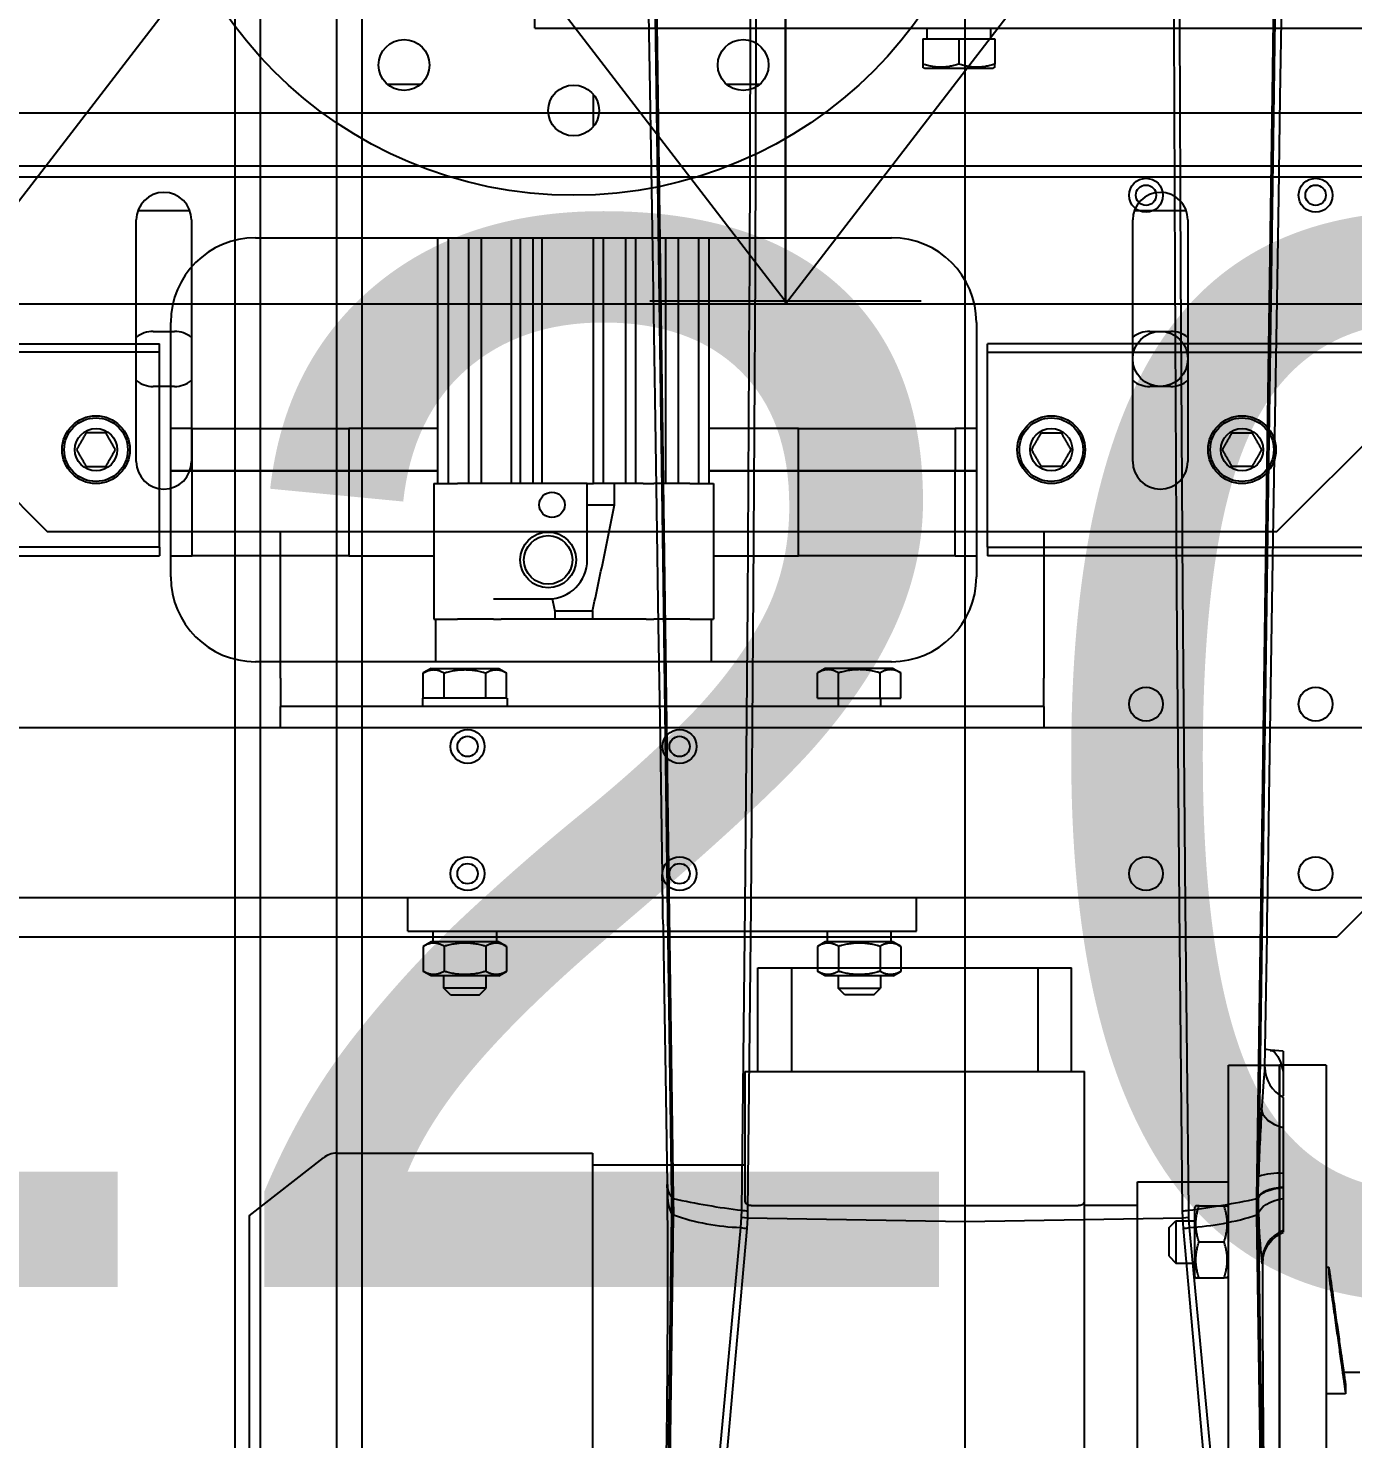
# Model space of a CAD drawing. Header units: millimetres. Extents: x -383313 to -161684, y -117025 to 99224.
# Drawn here: x -328975 to -328662.6, y 32398 to 32730.6 of the extents above; entities that cross this region are included whole.
import ezdxf

# ---------------------------------------------------------------- set-up
doc = ezdxf.new("R2010")
doc.units = ezdxf.units.MM
doc.header["$MEASUREMENT"] = 0
doc.linetypes.add('DASHED', pattern=[0.75, 0.5, -0.25])
doc.layers.get('Defpoints').update_dxf_attribs({"color": 31})
for name, color, linetype in [('001__КОНСТРУКТИВ__размеры внутр.', 7, 'Continuous'), ('PV-5D2C5', 7, 'Continuous'), ('PV-CB35', 7, 'Continuous'), ('Робот', 30, 'Continuous')]:
    doc.layers.add(name, color=color, linetype=linetype)
doc.styles.add('PSTUDIO', font='arial.ttf')
doc.dimstyles.new('PS_TICK', dxfattribs={"dimscale": 100, "dimtxt": 2.5, "dimasz": 1, "dimexe": 2, "dimexo": 2, "dimgap": 1, "dimtad": 1, "dimdec": 0, "dimzin": 0, "dimdsep": 46, "dimtxsty": 'PSTUDIO', "dimblk": 'ARCHTICK', "dimcen": 2, "dimdle": 1.5, "dimse1": 1, "dimse2": 1, "dimadec": 0, "dimazin": 0, "dimtfac": 1, "dimtdec": 0, "dimtix": 1, "dimtmove": 1, "dimatfit": 3, "dimldrblk": 'ARCHTICK', "dimfxl": 1, "dimtolj": 1, "dimtzin": 0, "dimarcsym": 0})

# ---------------------------------------------------------------- blocks, each defined once
blk = doc.blocks.new('_ArchTick')
at = {"color": 0, "linetype": 'ByBlock', "const_width": 0.15}
blk.add_lwpolyline([(-0.5, -0.5), (0.5, 0.5)], dxfattribs=at)
blk = doc.blocks.new('*D251')
at = {"layer": '001__КОНСТРУКТИВ__размеры внутр.', "color": 0, "linetype": 'ByBlock', "lineweight": -2, "ltscale": 100, "transparency": 16777216}
for p, q in [((-329342.69, 32909.38), (-329342.69, 32129.36)), ((-328142.69, 32909.38), (-328142.69, 32129.36)), ((-327992.69, 32329.36), (-329492.69, 32329.36))]:
    blk.add_line(p, q, dxfattribs=at)
at = {"layer": 'Defpoints', "color": 0, "ltscale": 100, "transparency": 16777216}
for p in [(-329342.69, 33109.38), (-328142.69, 33109.38), (-329342.69, 32329.36)]:
    blk.add_point(p, dxfattribs=at)
at = {"layer": '001__КОНСТРУКТИВ__размеры внутр.', "color": 0, "lineweight": -2, "ltscale": 100, "transparency": 16777216, "xscale": 100, "yscale": 100, "zscale": 100, "rotation": 180}
blk.add_blockref('_ArchTick', (-329342.69, 32329.36), dxfattribs=at)
at = {"layer": '001__КОНСТРУКТИВ__размеры внутр.', "color": 0, "lineweight": -2, "ltscale": 100, "transparency": 16777216, "xscale": 100, "yscale": 100, "zscale": 100}
blk.add_blockref('_ArchTick', (-328142.69, 32329.36), dxfattribs=at)
at = {"layer": '001__КОНСТРУКТИВ__размеры внутр.', "color": 0, "ltscale": 100, "transparency": 16777216, "insert": (-328742.69, 32557), "char_height": 250, "attachment_point": 5, "style": 'PSTUDIO'}
blk.add_mtext('\\A1;1200', dxfattribs=at)
blk = doc.blocks.new('A$Cdbab0bab')
at = {"color": 3}
for p, q in [((1080, -762), (1080, -580)), ((1091, -762), (1091, -580)), ((1091, -580), (1091, -762)), ((1103, -580), (1103, -762)), ((1137, -585.5), (1137, -729.76)), ((1253, -741.25), (1253, -582.75)), ((1124.5, -589.5), (1124.5, -734.5)), ((1334, -726.49), (1334, -597.51)), ((1075.38, -684.47), (1080, -684.47)), ((1075.38, -686.97), (1075.38, -684.47)), ((1072, -689.5), (1075.74, -689.5)), ((1103, -712.34), (1103.29, -711.84)), ((1109.95, -711.84), (1104.05, -711.84)), ((1111, -712.34), (1110.71, -711.84)), ((1079.34, -714.3), (1080, -714.3)), ((1111, -728.34), (1111, -712.34)), ((1115.4, -715.34), (1111, -715.34)), ((1115.4, -719.04), (1115.4, -715.34)), ((1117, -716.94), (1115.4, -715.34)), ((1117, -716.94), (1117, -719.46)), ((1109.95, -720.34), (1104.05, -720.34)), ((1115.4, -725.34), (1115.4, -719.04)), ((1117, -719.46), (1117, -723.74)), ((1117, -723.74), (1115.4, -725.34)), ((1103, -728.34), (1103.29, -728.84)), ((1111, -728.34), (1110.71, -728.84)), ((1115.4, -725.34), (1111, -725.34)), ((1334, -726.49), (1316.46, -740.19)), ((1109.95, -728.84), (1104.05, -728.84)), ((1137, -729), (1124.5, -729)), ((1137, -729.76), (1137, -760.5)), ((1215.5, -728.96), (1138.5, -728.96)), ((1217, -729.76), (1217, -760.5)), ((1124.5, -734.5), (1103, -734.5)), ((1253, -738.5), (1217, -738.5)), ((1313.38, -741.25), (1253, -741.25)), ((1138.5, -760.5), (1137, -760.5)), ((1215.5, -760.5), (1138.5, -760.5)), ((1140, -760.5), (1140, -785)), ((1147.96, -785), (1147.96, -760.5)), ((1206.04, -785), (1206.04, -760.5)), ((1214, -760.5), (1214, -785)), ((1217, -760.5), (1215.5, -760.5)), ((1080, -762), (1091, -762)), ((1103, -762), (1091, -762)), ((1141.6, -785), (1140, -785)), ((1147.96, -785), (1141.6, -785)), ((1149.46, -785), (1147.96, -785)), ((1204.54, -785), (1149.46, -785)), ((1206.04, -785), (1204.54, -785)), ((1212.4, -785), (1206.04, -785)), ((1214, -785), (1212.4, -785))]:
    blk.add_line(p, q, dxfattribs=at)
blk.add_arc((1313.38, -736.25), 5, 270, 308, dxfattribs=at)
for points, weights in [([(1079.08, -710.55), (1076.58, -692.9), (1075.38, -684.47)], [1.02854289235, 1.10785210808, 1.04369394574]), ([(1075.38, -686.97), (1076.58, -695.4), (1079.08, -713.05)], [1.04369394591, 1.10785210848, 1.02854289244]), ([(1103.29, -711.84), (1103.29, -711.84), (1104.05, -711.84)], [1.31829508532, 1.31829508532, 1.22364575665]), ([(1104.05, -711.84), (1102.63, -716.09), (1104.05, -720.34)], [1.22364575665, 1.41294441399, 1.22364575665]), ([(1109.95, -711.84), (1111.37, -716.09), (1109.95, -720.34)], [1.22364575665, 1.41294441399, 1.22364575665]), ([(1110.71, -711.84), (1110.71, -711.84), (1109.95, -711.84)], [1.31829508532, 1.31829508532, 1.22364575665]), ([(1104.05, -720.34), (1102.63, -724.59), (1104.05, -728.84)], [1.22364575665, 1.41294441399, 1.22364575665]), ([(1109.95, -720.34), (1111.37, -724.59), (1109.95, -728.84)], [1.22364575665, 1.41294441399, 1.22364575665]), ([(1104.05, -728.84), (1103.29, -728.84), (1103.29, -728.84)], [1.22364575665, 1.31829508532, 1.31829508532]), ([(1109.95, -728.84), (1110.71, -728.84), (1110.71, -728.84)], [1.22364575665, 1.31829508532, 1.31829508532])]:
    blk.add_rational_spline(points, weights, degree=2, dxfattribs=at)
for points, knots in [([(1079.08, -713.05), (1079.1, -713.16), (1079.12, -713.26), (1079.15, -713.5), (1079.17, -713.62), (1079.21, -713.84), (1079.23, -713.93), (1079.26, -714.09), (1079.28, -714.15), (1079.31, -714.24), (1079.32, -714.27), (1079.34, -714.3), (1079.35, -714.3), (1079.37, -714.26), (1079.37, -714.22), (1079.38, -714.11), (1079.38, -714.04), (1079.38, -713.88), (1079.38, -713.78), (1079.37, -713.56), (1079.37, -713.43), (1079.35, -713.16), (1079.34, -713.01), (1079.32, -712.71), (1079.31, -712.55), (1079.28, -712.23), (1079.26, -712.07), (1079.23, -711.73), (1079.21, -711.56), (1079.17, -711.22), (1079.15, -711.05), (1079.12, -710.77), (1079.1, -710.66), (1079.08, -710.55)], [7.452556, 7.452556, 7.452556, 7.452556, 7.831182, 7.831182, 8.318582, 8.318582, 8.805981, 8.805981, 9.293381, 9.293381, 9.77866, 9.77866, 10.263939, 10.263939, 10.749218, 10.749218, 11.234497, 11.234497, 11.719776, 11.719776, 12.205055, 12.205055, 12.690334, 12.690334, 13.175613, 13.175613, 13.663013, 13.663013, 14.150412, 14.150412, 14.637812, 14.637812, 15.016438, 15.016438, 15.016438, 15.016438]), ([(1138.5, -728.96), (1138.41, -728.96), (1138.31, -728.96), (1138.12, -728.98), (1138.02, -729), (1137.85, -729.04), (1137.76, -729.06), (1137.6, -729.12), (1137.53, -729.15), (1137.32, -729.26), (1137.2, -729.35), (1137.04, -729.56), (1137, -729.66), (1137, -729.76)], [0, 0, 0, 0, 0.281108, 0.281108, 0.562216, 0.562216, 0.843325, 0.843325, 1.124433, 1.124433, 1.769683, 1.769683, 2.414933, 2.414933, 2.414933, 2.414933]), ([(1217, -729.76), (1217, -729.66), (1216.96, -729.56), (1216.8, -729.35), (1216.68, -729.26), (1216.47, -729.15), (1216.4, -729.12), (1216.24, -729.06), (1216.15, -729.04), (1215.98, -729), (1215.88, -728.98), (1215.69, -728.96), (1215.59, -728.96), (1215.5, -728.96)], [-2.414933, -2.414933, -2.414933, -2.414933, -1.769683, -1.769683, -1.124433, -1.124433, -0.843325, -0.843325, -0.562216, -0.562216, -0.281108, -0.281108, 0, 0, 0, 0])]:
    blk.add_open_spline(points, degree=3, knots=knots, dxfattribs=at)
blk = doc.blocks.new('A$C26c17928')
at = {"layer": 'PV-5D2C5'}
for p, q in [((-43.96, -83.79), (-36.04, -83.79)), ((4.7, -93.73), (4.7, -86.27)), ((36.04, -83.79), (43.96, -83.79)), ((-75, -120), (75, -120)), ((-32, -178), (-32, -120)), ((-29.5, -178), (-29.5, -120)), ((-24.75, -178), (-24.75, -120)), ((-21.75, -178), (-21.75, -120)), ((-14.62, -178), (-14.62, -120)), ((-12.5, -178), (-12.5, -120)), ((-9.5, -178), (-9.5, -120)), ((-7.38, -178), (-7.38, -120)), ((4.7, -178), (4.7, -120)), ((7.05, -178), (7.05, -120)), ((12.35, -178), (12.35, -120)), ((14.7, -178), (14.7, -120)), ((21.75, -178), (21.75, -120)), ((24.75, -178), (24.75, -120)), ((29.5, -178), (29.5, -120)), ((32, -178), (32, -120)), ((-95, -200), (-95, -140)), ((95, -140), (95, -200)), ((-346.11, -145), (-105.8, -145)), ((-105.8, -145), (-97.64, -145)), ((-97.64, -147), (-97.64, -145)), ((105.8, -145), (97.64, -145)), ((97.64, -147), (97.64, -145)), ((346.11, -145), (105.8, -145)), ((-105.8, -147), (-346.11, -147)), ((-97.64, -147), (-105.8, -147)), ((-97.64, -193), (-97.64, -147)), ((97.64, -147), (105.8, -147)), ((97.64, -193), (97.64, -147)), ((105.8, -147), (346.11, -147)), ((-90, -165), (-95, -165)), ((-90, -165), (-53, -165)), ((-90, -175), (-90, -165)), ((-32, -165), (-53, -165)), ((-53, -165), (-53, -175)), ((53, -165), (32, -165)), ((53, -165), (90, -165)), ((53, -175), (53, -165)), ((95, -165), (90, -165)), ((90, -165), (90, -175)), ((-90, -175), (-95, -175)), ((-95, -175), (-90, -175)), ((-90, -175), (-53, -175)), ((-90, -195), (-90, -175)), ((-53, -175), (-90, -175)), ((-32, -175), (-53, -175)), ((-53, -175), (-53, -195)), ((-53, -175), (-32, -175)), ((53, -175), (32, -175)), ((32, -175), (53, -175)), ((53, -175), (90, -175)), ((53, -195), (53, -175)), ((90, -175), (53, -175)), ((95, -175), (90, -175)), ((90, -195), (90, -175)), ((90, -175), (95, -175)), ((-33, -178), (-33, -210)), ((-33, -178), (-32.42, -178)), ((-32.42, -178), (-29.33, -178)), ((-29.33, -178), (-27.4, -178)), ((3.21, -178), (-27.4, -178)), ((3.21, -196), (3.21, -178)), ((3.21, -178), (4.7, -178)), ((7.05, -178), (4.7, -178)), ((10.94, -178), (7.05, -178)), ((9.66, -183), (9.66, -178)), ((12.35, -178), (10.94, -178)), ((14.7, -178), (12.35, -178)), ((16.42, -178), (14.7, -178)), ((16.42, -178), (18.89, -178)), ((27.4, -178), (18.89, -178)), ((27.4, -178), (29.33, -178)), ((29.33, -178), (32.42, -178)), ((32.42, -178), (33, -178)), ((33, -178), (33, -210)), ((3.21, -183), (9.66, -183)), ((-105.8, -193), (-346.11, -193)), ((-346.11, -195), (-105.8, -195)), ((-97.64, -193), (-105.8, -193)), ((-105.8, -195), (-97.64, -195)), ((-97.64, -193), (-97.64, -195)), ((-95, -195), (-90, -195)), ((-53, -195), (-90, -195)), ((-53, -195), (-33, -195)), ((33, -195), (53, -195)), ((90, -195), (53, -195)), ((90, -195), (95, -195)), ((97.64, -193), (105.8, -193)), ((97.64, -193), (97.64, -195)), ((105.8, -195), (97.64, -195)), ((105.8, -193), (346.11, -193)), ((346.11, -195), (105.8, -195)), ((-18.89, -205.21), (-6, -205.21)), ((-4.45, -208.07), (-4.45, -210)), ((4.45, -208.07), (-4.45, -208.07)), ((4.45, -208.07), (4.45, -210)), ((-33, -210), (-32.42, -210)), ((-32.5, -220), (-32.5, -210)), ((-32.42, -210), (-29.33, -210)), ((-29.33, -210), (-27.4, -210)), ((-18.89, -210), (-27.4, -210)), ((-18.89, -210), (-17.09, -210)), ((17.09, -210), (-17.09, -210)), ((17.09, -210), (18.89, -210)), ((27.4, -210), (18.89, -210)), ((27.4, -210), (29.33, -210)), ((29.33, -210), (32.42, -210)), ((32.42, -210), (33, -210)), ((32.5, -220), (32.5, -210)), ((75, -220), (-75, -220)), ((190, -275), (180, -285)), ((180, -285), (-180, -285))]:
    blk.add_line(p, q, dxfattribs=at)
for centre, radius in [((0, -10), 100), ((-40, -79.28), 6), ((40, -79.28), 6), ((0, -90), 6), ((135, -110), 4), ((175, -110), 4), ((135, -110), 2.4), ((175, -110), 2.4), ((-112.64, -170), 8), ((-112.64, -170), 7.5), ((112.64, -170), 8), ((112.64, -170), 7.5), ((157.64, -170), 8), ((157.64, -170), 7.5), ((-112.64, -170), 5), ((112.64, -170), 5), ((157.64, -170), 5), ((-5.1, -183), 3), ((-6, -196), 6.58), ((-6, -196), 5.72), ((135, -230), 4), ((175, -230), 4), ((-25, -240), 4), ((25, -240), 4), ((-25, -240), 2.4), ((25, -240), 2.4), ((-25, -270), 4), ((25, -270), 4), ((135, -270), 4), ((175, -270), 4), ((-25, -270), 2.4), ((25, -270), 2.4)]:
    blk.add_circle(centre, radius, dxfattribs=at)
for centre, radius, start, end in [((-75, -140), 20, 90, 180), ((75, -140), 20, 0, 90), ((-6, -196), 9.21, 270, 0), ((-75, -200), 20, 180, 270), ((75, -200), 20, 270, 0)]:
    blk.add_arc(centre, radius, start, end, dxfattribs=at)
for points in [[(-114.95, -166), (-116.11, -168), (-117.26, -170)], [(-110.34, -166), (-112.64, -166), (-114.95, -166)], [(-108.03, -170), (-109.18, -168), (-110.34, -166)], [(108.03, -170), (109.18, -168), (110.34, -166)], [(110.34, -166), (112.64, -166), (114.95, -166)], [(114.95, -166), (116.11, -168), (117.26, -170)], [(153.03, -170), (154.18, -168), (155.34, -166)], [(155.34, -166), (157.64, -166), (159.95, -166)], [(159.95, -166), (161.11, -168), (162.26, -170)], [(-117.26, -170), (-116.11, -172), (-114.95, -174)], [(-110.34, -174), (-109.18, -172), (-108.03, -170)], [(110.34, -174), (109.18, -172), (108.03, -170)], [(117.26, -170), (116.11, -172), (114.95, -174)], [(155.34, -174), (154.18, -172), (153.03, -170)], [(162.26, -170), (161.11, -172), (159.95, -174)], [(-114.95, -174), (-112.64, -174), (-110.34, -174)], [(114.95, -174), (112.64, -174), (110.34, -174)], [(159.95, -174), (157.64, -174), (155.34, -174)]]:
    blk.add_rational_spline(points, [1.04422863406, 1.20577136594, 1.04422863406], degree=2, dxfattribs=at)
blk.add_open_spline([(4.45, -208.07), (5.36, -203.91), (6.24, -199.73), (7.97, -191.38), (8.82, -187.19), (9.66, -183)], degree=3, knots=[0.00000096, 0.00000096, 0.00000096, 0.00000096, 0.0130655, 0.0130655, 0.02613004, 0.02613004, 0.02613004, 0.02613004], dxfattribs=at)
blk.add_open_spline([(-5.08, -205.16), (-4.87, -206.13), (-4.66, -207.1), (-4.45, -208.07)], degree=3, dxfattribs=at)
blk = doc.blocks.new('Робот ABB IRB660_3.15 (сверху)')
at = {"layer": 'Робот', "color": 30}
for p, q in [((142.25, 709.72), (142.25, 1929.72)), ((148.25, 709.72), (148.25, 1929.72)), ((166.25, 709.72), (166.25, 1929.72)), ((172.25, 709.72), (172.25, 1929.72)), ((0, 1626.11), (0, 1515.56)), ((-75, 1517.68), (-75, 1518.05)), ((-75, 1510.08), (-75, 1517.68)), ((-51.49, 1517.15), (-51.33, 1514.64)), ((51.33, 1514.64), (51.49, 1517.15)), ((-69.21, 1513.78), (-69.14, 1513.97)), ((-69.21, 1513.78), (-69.15, 1509.99)), ((-69.14, 1513.75), (-69.14, 1513.97)), ((-68.81, 1513.97), (-68.83, 1510.11)), ((-68.82, 1514.2), (-68.81, 1513.97)), ((-52.72, 1514.47), (-52.88, 1516.92)), ((-52.67, 1512.88), (-52.72, 1514.47)), ((0, 1515.56), (-51.33, 1514.64)), ((51.33, 1514.64), (0, 1515.56)), ((51.29, 1513.01), (51.33, 1514.64)), ((52.72, 1514.47), (52.67, 1512.88)), ((52.88, 1516.92), (52.72, 1514.47)), ((68.81, 1513.97), (68.82, 1514.2)), ((68.83, 1510.11), (68.81, 1513.97)), ((69.14, 1513.98), (69.14, 1513.75)), ((-69.15, 1509.99), (-69.14, 1513.75)), ((69.14, 1513.75), (69.15, 1509.86)), ((-75, 1507.6), (-75, 1510.08)), ((-75, 1507.52), (-75, 1507.6)), ((-75, 1507.45), (-75, 1507.52)), ((-75, 1504.19), (-75, 1507.45)), ((-69.15, 1509.75), (-69.22, 1504.93)), ((-69.15, 1509.99), (-69.15, 1509.86)), ((-69.15, 1509.86), (-69.15, 1509.75)), ((-68.83, 1510.11), (-68.83, 1510)), ((68.83, 1510), (68.83, 1510.11)), ((69.15, 1509.86), (69.16, 1509.75)), ((70.2, 1508.52), (70.21, 1508.4)), ((70.32, 1506.82), (70.28, 1508.52)), ((-75, 1493.43), (-75, 1504.19)), ((-75, 1486.26), (-75, 1493.43)), ((-75, 1480.15), (-75, 1485.91)), ((-75, 1475.38), (-75, 1480.15)), ((-75, 1475.38), (-71.99, 1475.11))]:
    blk.add_line(p, q, dxfattribs=at)
at = {"layer": 'Робот', "color": 30, "flags": 128}
for points in [[(51.49, 1517.15), (57.08, 1579.75), (63.33, 1642.12), (65.28, 1660.22)], [(-69.14, 1513.97), (-70.05, 1577.68), (-72.2, 1641.3), (-72.99, 1658.61)], [(-72.56, 1658.84), (-71.8, 1641.63), (-69.72, 1577.95), (-68.82, 1514.2)], [(-52.88, 1516.92), (-58.7, 1579.44), (-65.17, 1641.71), (-66.68, 1655.37), (-67.17, 1659.71)], [(-65.25, 1659.97), (-63.33, 1642.11), (-57.08, 1579.75), (-51.49, 1517.15)], [(67.21, 1660.08), (67.21, 1660.08), (65.17, 1641.72), (58.71, 1579.44), (52.88, 1516.92)], [(68.82, 1514.2), (69.72, 1577.95), (71.8, 1641.64), (72.56, 1658.84)], [(72.99, 1658.61), (72.2, 1641.31), (70.06, 1577.68), (69.14, 1513.98)], [(-71.66, 1620.7), (-71.55, 1617.36), (-71.37, 1611.69), (-71.18, 1604.85), (-70.97, 1596.83), (-70.77, 1587.64), (-70.57, 1577.27), (-70.4, 1565.72), (-70.27, 1552.98), (-70.19, 1539.05), (-70.18, 1524.61)], [(70.27, 1508.4), (70.19, 1522.13), (70.18, 1535.77), (70.23, 1548.46), (70.34, 1560.21), (70.47, 1571.02), (70.64, 1580.91), (70.85, 1591.38), (71.07, 1600.57), (71.08, 1601.18)], [(-70.18, 1524.61), (-70.18, 1524.61), (-70.2, 1524.44), (-70.24, 1524.1), (-70.34, 1523.59), (-70.53, 1522.9), (-70.91, 1521.97), (-71.51, 1520.94), (-72.32, 1519.93), (-73.37, 1519.01), (-74.62, 1518.26), (-75.03, 1518.1)], [(-70.18, 1524.28), (-70.18, 1524.41), (-70.16, 1525.23), (-70.08, 1525.4), (-69.96, 1524.87)], [(-69.21, 1513.78), (-69.39, 1513.17), (-69.76, 1512.58), (-70.3, 1512.02), (-70.99, 1511.5), (-71.83, 1511.04), (-72.79, 1510.64), (-73.86, 1510.32), (-75, 1510.08)], [(-51.33, 1514.64), (-52.05, 1514.58), (-52.72, 1514.47)], [(-51.33, 1514.64), (-51.33, 1514.64), (-51.29, 1513.01)], [(0, 1515.56), (0, 1446.95), (0, 1378.17), (0, 1286.2), (0, 1193.95), (0, 1101.44), (0, 1008.56), (0, 915.44), (0, 822.11), (0, 746.16), (0, 670.08), (0, 593.89), (0.01, 517.59), (0, 441.07), (0, 364.45), (0, 287.75), (0, 210.98)], [(52.72, 1514.47), (52.05, 1514.58), (51.33, 1514.64)], [(-63.38, 210.61), (-63.04, 222.51), (-61.29, 285.85), (-59.68, 349.14), (-58.48, 399.68), (-57.37, 450.19), (-55.95, 523.79), (-54.49, 612.33), (-53.29, 700.73), (-52.25, 795.88), (-51.43, 890.85), (-50.86, 985.61), (-50.53, 1080.14), (-50.47, 1174.39), (-50.58, 1233.13), (-50.8, 1291.76), (-51.25, 1366.53), (-51.89, 1441.11), (-52.67, 1512.88)], [(-51.29, 1513.01), (-50.56, 1441.22), (-49.97, 1366.76), (-49.55, 1292.09), (-49.55, 1291.85), (-49.34, 1233.33), (-49.22, 1174.7), (-49.23, 1115.97), (-49.35, 1057.14), (-49.72, 968.34), (-50.28, 879.33), (-51.06, 790.13), (-52.05, 700.76), (-53.42, 603.06), (-55.11, 505.16), (-57.12, 407.11), (-59.46, 308.93), (-62.11, 210.65)], [(62.11, 210.65), (61.76, 222.8), (59.99, 288.11), (58.36, 353.37), (57.16, 404.85), (56.06, 456.3), (54.63, 530.94), (53.22, 615.99), (52.05, 700.91), (50.99, 796.04), (50.17, 891), (49.59, 985.73), (49.27, 1080.23), (49.22, 1174.47), (49.34, 1233.19), (49.55, 1291.81), (49.96, 1366.59), (50.56, 1441.17), (51.29, 1513.01)], [(52.67, 1512.88), (51.89, 1441.05), (51.27, 1369.69), (50.83, 1298.15), (50.8, 1291.72), (50.58, 1235.66), (50.47, 1179.5), (50.47, 1174.39), (50.53, 1080.16), (50.86, 985.67), (51.43, 890.94), (52.25, 796), (53.29, 700.87), (54.64, 603.13), (56.32, 505.21), (58.34, 407.13), (60.69, 308.92), (63.38, 210.61)], [(-68.83, 1510), (-70.05, 1423.38), (-71.27, 1336.56), (-72.49, 1249.6), (-73.7, 1162.46), (-74.72, 1089.68), (-75.73, 1016.8), (-77.08, 919.43), (-78.42, 821.89), (-79.76, 724.18), (-80.76, 650.8), (-81.77, 577.34), (-83.11, 479.25), (-84.45, 381.04), (-85.78, 282.7), (-86.78, 208.89)], [(-75, 1507.6), (-73.86, 1507.74), (-72.79, 1507.93), (-71.83, 1508.18), (-70.98, 1508.48), (-70.28, 1508.81), (-69.73, 1509.18), (-69.35, 1509.58), (-69.15, 1509.99)], [(-75, 1507.52), (-73.86, 1507.65), (-72.79, 1507.84), (-71.83, 1508.09), (-70.98, 1508.38), (-70.28, 1508.71), (-69.73, 1509.07), (-69.35, 1509.46), (-69.15, 1509.86)], [(-75, 1507.45), (-73.86, 1507.58), (-72.8, 1507.76), (-71.83, 1508), (-70.99, 1508.29), (-70.28, 1508.61), (-69.73, 1508.97), (-69.36, 1509.35), (-69.15, 1509.75)], [(86.78, 208.89), (85.99, 266.87), (84.99, 340.69), (83.99, 414.45), (82.65, 512.69), (81.31, 610.81), (79.97, 708.78), (78.96, 782.14), (77.95, 855.41), (76.61, 952.97), (75.26, 1050.34), (73.91, 1147.52), (72.56, 1244.49), (71.21, 1341.25), (69.85, 1437.77), (68.83, 1510)], [(69.16, 1509.75), (70.16, 1437.53), (71.17, 1365.18), (72.18, 1292.71), (73.19, 1220.08), (74.2, 1147.33), (75.21, 1074.49), (76.22, 1001.53), (77.23, 928.45), (78.24, 855.26), (79.25, 782), (80.26, 708.64), (81.27, 635.2), (82.29, 561.67), (83.3, 488.04), (84.31, 414.34), (85.32, 340.59), (86.33, 266.78), (87.13, 208.84)], [(-87.13, 208.87), (-86.12, 282.61), (-85.1, 356.35), (-84.09, 430.03), (-83.08, 503.66), (-82.07, 577.21), (-81.06, 650.67), (-80.05, 724.04), (-79.04, 797.32), (-78.03, 870.51), (-77.02, 943.62), (-76.01, 1016.63), (-75, 1089.5), (-73.99, 1162.27), (-72.79, 1249.39), (-71.57, 1336.34), (-70.4, 1420.72), (-69.22, 1504.93)], [(71.25, 1445.39), (71.07, 1456.96), (70.62, 1485.96), (70.29, 1506.82)], [(-75, 1493.43), (-73.96, 1493.1), (-73.01, 1492.69), (-72.16, 1492.21), (-71.43, 1491.68), (-70.83, 1491.1), (-70.39, 1490.49), (-70.1, 1489.85), (-69.98, 1489.2)], [(-69.98, 1489.2), (-70.19, 1486.22), (-70.39, 1483.61), (-70.55, 1481.59), (-70.66, 1480.09), (-70.72, 1479.25), (-70.72, 1479.17)], [(-71.98, 1475.17), (-72.3, 1475.18), (-73.07, 1475.66), (-73.77, 1476.58), (-74.38, 1477.94), (-75, 1480.15)], [(-70.72, 1479.17), (-71.21, 1447.95), (-71.26, 1445.26)], [(-71.99, 1475.08), (-71.01, 1474.96), (-70.79, 1474.88)], [(-71.26, 1445.26), (-71.27, 1444.07), (-71.32, 1441.12), (-71.37, 1437.8), (-71.43, 1434.5), (-71.44, 1433.79)], [(71.25, 1445.39), (71.29, 1443.21), (71.33, 1440.1), (71.39, 1436.75), (71.44, 1433.67)], [(-71.44, 1433.79), (-71.72, 1415.65), (-72.21, 1384.48), (-72.69, 1354.48), (-73.14, 1325.69), (-73.58, 1298.11), (-73.96, 1273.83), (-74.33, 1250.44), (-74.69, 1227.75), (-75.05, 1205), (-75.41, 1182.13), (-75.77, 1159.16), (-76.74, 1097.34), (-77.72, 1035.2), (-77.75, 1033.22)], [(78.84, 964.6), (78.7, 973.41), (77.69, 1037.52), (76.69, 1100.76), (75.7, 1163.69), (74.72, 1226.03), (74.36, 1248.71), (73.99, 1272.02), (73.61, 1296.24), (73.21, 1321.4), (72.79, 1347.57), (72.37, 1374.76), (71.95, 1401.32), (71.52, 1428.73), (71.44, 1433.67)]]:
    blk.add_lwpolyline(points, dxfattribs=at)
at = {"layer": 'Робот'}
blk.add_circle((0, 0), 3150, dxfattribs=at)
at = {"layer": 'Робот', "color": 30}
for centre, radius, start, end in [((-77.86, 1525.04), 7.89, 291.2087, 358.7546), ((-199.31, 1510.45), 130.15, 1.4651, 6.3584), ((-50.56, 1507.21), 9.98, 95.3098, 103.446), ((50.56, 1507.21), 9.98, 76.5543, 84.6905), ((-68.67, 1513.66), 0.563, 104.8783, 145.7719), ((-68.67, 1513.43), 0.562, 104.5249, 145.3031), ((-49.5, 1454.2), 62.81, 93.0895, 107.9094), ((51.31, 1463.99), 52.96, 70.7022, 88.3006), ((68.67, 1513.43), 0.562, 34.697, 75.4752), ((68.67, 1513.66), 0.563, 34.2281, 75.1217), ((58.1, 1508.98), 12.12, 357.8257, 24.3349), ((-28.39, 1322.3), 192.12, 97.2615, 102.1515), ((-51.05, 1502.99), 10.02, 91.38, 99.3413), ((51.05, 1502.99), 10.02, 80.6587, 88.62), ((32.47, 1346.18), 167.92, 77.4954, 83.0905), ((-68.66, 1509.57), 0.574, 107.4984, 149.561), ((-68.66, 1509.45), 0.575, 107.3703, 149.2219), ((68.66, 1509.57), 0.572, 30.2583, 72.5557), ((68.66, 1509.46), 0.571, 30.4516, 72.7281), ((66.37, 1507.07), 3.86, 356.1728, 43.8782), ((-73.79, 1517.77), 13.63, 264.9112, 289.581), ((-426.18, 1514.17), 357.08, 355.9905, 358.5169), ((-78.66, 1479.17), 7.94, 359.9274, 62.6868)]:
    blk.add_arc(centre, radius, start, end, dxfattribs=at)
blk = doc.blocks.new('*U206')
at = {"layer": 'PV-CB35'}
for p, q in [((2302.54, 1397.97), (2302.54, 1404.27)), ((2302.54, 1397.97), (2952.54, 1397.97)), ((2395.04, 1395.47), (2395.04, 1397.97)), ((2410.04, 1395.47), (2410.04, 1397.97)), ((2394.04, 1395.47), (2402.54, 1395.47)), ((2394.04, 1395.47), (2394.04, 1389.52)), ((2402.54, 1395.47), (2411.04, 1395.47)), ((2402.54, 1395.47), (2402.54, 1389.52)), ((2411.04, 1395.47), (2411.04, 1389.52)), ((2394.54, 1388.47), (2394.04, 1388.76)), ((2410.54, 1388.47), (2394.54, 1388.47)), ((2410.54, 1388.47), (2411.04, 1388.76)), ((2932.54, 1377.96), (1732.54, 1377.96)), ((2922.54, 1365.46), (1742.54, 1365.46)), ((2922.54, 1362.86), (1742.54, 1362.86)), ((2208.93, 1354.97), (2221.16, 1354.97)), ((2443.93, 1354.97), (2456.16, 1354.97)), ((2208.54, 1295.76), (2208.54, 1352.76)), ((2221.54, 1352.76), (2221.54, 1295.76)), ((2443.54, 1295.76), (2443.54, 1352.76)), ((2456.54, 1352.76), (2456.54, 1295.76)), ((2122.54, 1344.26), (2187.54, 1279.26)), ((2477.54, 1279.26), (2542.54, 1344.26)), ((2212.54, 1326.47), (2217.54, 1326.47)), ((2447.54, 1326.47), (2452.54, 1326.47)), ((2217.54, 1313.47), (2212.54, 1313.47)), ((2452.54, 1313.47), (2447.54, 1313.47)), ((2187.54, 1279.26), (2477.54, 1279.26)), ((2242.54, 1276.37), (2242.54, 1279.26)), ((2422.54, 1279.26), (2422.54, 1276.37)), ((2242.54, 1244.67), (2242.54, 1276.37)), ((2422.54, 1276.37), (2422.54, 1244.67)), ((2242.54, 1244.67), (2242.54, 1237.97)), ((2278.04, 1246.97), (2276.23, 1245.92)), ((2276.23, 1239.97), (2276.23, 1245.92)), ((2278.04, 1246.97), (2294.04, 1246.97)), ((2281.14, 1239.97), (2281.14, 1245.92)), ((2290.95, 1239.97), (2290.95, 1245.92)), ((2294.04, 1246.97), (2295.86, 1245.92)), ((2295.86, 1239.97), (2295.86, 1245.92)), ((2371.04, 1246.97), (2369.23, 1245.92)), ((2369.23, 1239.97), (2369.23, 1245.92)), ((2387.04, 1246.97), (2371.04, 1246.97)), ((2374.14, 1239.97), (2374.14, 1245.92)), ((2383.95, 1239.97), (2383.95, 1245.92)), ((2387.04, 1246.97), (2388.86, 1245.92)), ((2388.86, 1239.97), (2388.86, 1245.92)), ((2422.54, 1237.97), (2422.54, 1244.67)), ((2422.54, 1237.97), (2242.54, 1237.97)), ((2242.54, 1232.97), (2242.54, 1237.97)), ((2280.43, 1239.97), (2276.04, 1239.97)), ((2276.04, 1239.97), (2276.04, 1237.97)), ((2281.14, 1239.97), (2280.43, 1239.97)), ((2282.92, 1239.97), (2281.14, 1239.97)), ((2289.17, 1239.97), (2282.92, 1239.97)), ((2290.95, 1239.97), (2289.17, 1239.97)), ((2291.66, 1239.97), (2290.95, 1239.97)), ((2296.04, 1239.97), (2291.66, 1239.97)), ((2296.04, 1239.97), (2296.04, 1237.97)), ((2369.23, 1239.97), (2374.14, 1239.97)), ((2374.04, 1239.97), (2374.04, 1237.97)), ((2374.14, 1239.97), (2383.95, 1239.97)), ((2383.95, 1239.97), (2388.86, 1239.97)), ((2384.04, 1239.97), (2384.04, 1237.97)), ((2422.54, 1237.97), (2422.54, 1232.97)), ((2952.54, 1232.97), (1493.59, 1232.97)), ((1493.59, 1192.97), (2952.54, 1192.97)), ((2272.54, 1184.97), (2272.54, 1192.97)), ((2392.54, 1184.97), (2392.54, 1192.97)), ((2272.54, 1184.97), (2392.54, 1184.97)), ((2278.54, 1182.47), (2278.54, 1184.97)), ((2293.54, 1182.47), (2293.54, 1184.97)), ((2371.54, 1182.47), (2371.54, 1184.97)), ((2386.54, 1182.47), (2386.54, 1184.97)), ((2278.04, 1182.47), (2276.23, 1181.42)), ((2276.23, 1181.42), (2276.23, 1175.52)), ((2294.04, 1182.47), (2278.04, 1182.47)), ((2281.14, 1181.42), (2281.14, 1175.52)), ((2290.95, 1181.42), (2290.95, 1175.52)), ((2294.04, 1182.47), (2295.86, 1181.42)), ((2295.86, 1181.42), (2295.86, 1175.52)), ((2371.04, 1182.47), (2369.23, 1181.42)), ((2369.23, 1181.42), (2369.23, 1175.52)), ((2387.04, 1182.47), (2371.04, 1182.47)), ((2374.14, 1181.42), (2374.14, 1175.52)), ((2383.95, 1181.42), (2383.95, 1175.52)), ((2387.04, 1182.47), (2388.86, 1181.42)), ((2388.86, 1181.42), (2388.86, 1175.52)), ((2278.04, 1174.47), (2276.23, 1175.52)), ((2294.04, 1174.47), (2278.04, 1174.47)), ((2281.04, 1171.57), (2281.04, 1174.47)), ((2291.04, 1171.57), (2291.04, 1174.47)), ((2294.04, 1174.47), (2295.86, 1175.52)), ((2371.04, 1174.47), (2369.23, 1175.52)), ((2387.04, 1174.47), (2371.04, 1174.47)), ((2374.04, 1174.47), (2374.04, 1171.57)), ((2384.04, 1174.47), (2384.04, 1171.57)), ((2387.04, 1174.47), (2388.86, 1175.52)), ((2291.04, 1171.57), (2281.04, 1171.57)), ((2282.64, 1169.97), (2281.04, 1171.57)), ((2289.44, 1169.97), (2291.04, 1171.57)), ((2374.04, 1171.57), (2384.04, 1171.57)), ((2375.64, 1169.97), (2374.04, 1171.57)), ((2382.44, 1169.97), (2384.04, 1171.57)), ((2282.64, 1169.97), (2289.44, 1169.97)), ((2382.44, 1169.97), (2375.64, 1169.97))]:
    blk.add_line(p, q, dxfattribs=at)
blk.add_circle((2450.04, 1319.97), 6.5, dxfattribs=at)
for centre, start, end in [((2215.04, 1352.76), 0, 180), ((2450.04, 1352.76), 0, 180), ((2212.54, 1319.97), 90, 127.9799), ((2217.54, 1319.97), 52.0201, 90), ((2447.54, 1319.97), 90, 127.9799), ((2452.54, 1319.97), 52.0201, 90), ((2212.54, 1319.97), 232.0201, 270), ((2217.54, 1319.97), 270, 307.9799), ((2447.54, 1319.97), 232.0201, 270), ((2452.54, 1319.97), 270, 307.9799), ((2215.04, 1295.76), 180, 0), ((2450.04, 1295.76), 180, 0)]:
    blk.add_arc(centre, 6.5, start, end, dxfattribs=at)
for points, weights in [([(2394.04, 1389.52), (2394.04, 1388.76), (2394.04, 1388.76)], [1.22364575665, 1.31829508532, 1.31829508532]), ([(2402.54, 1389.52), (2398.29, 1388.1), (2394.04, 1389.52)], [1.22364575665, 1.41294441399, 1.22364575665]), ([(2411.04, 1389.52), (2406.79, 1388.1), (2402.54, 1389.52)], [1.22364575665, 1.41294441399, 1.22364575665]), ([(2411.04, 1388.76), (2411.04, 1388.76), (2411.04, 1389.52)], [1.31829508532, 1.31829508532, 1.22364575665]), ([(2276.23, 1245.92), (2278.68, 1247.34), (2281.14, 1245.92)], [1.22364575665, 1.41294441399, 1.22364575665]), ([(2281.14, 1245.92), (2286.04, 1247.34), (2290.95, 1245.92)], [1.22364575665, 1.41294441399, 1.22364575665]), ([(2290.95, 1245.92), (2293.41, 1247.34), (2295.86, 1245.92)], [1.22364575665, 1.41294441399, 1.22364575665]), ([(2374.14, 1245.92), (2371.68, 1247.34), (2369.23, 1245.92)], [1.22364575665, 1.41294441399, 1.22364575665]), ([(2383.95, 1245.92), (2379.04, 1247.34), (2374.14, 1245.92)], [1.22364575665, 1.41294441399, 1.22364575665]), ([(2388.86, 1245.92), (2386.41, 1247.34), (2383.95, 1245.92)], [1.22364575665, 1.41294441399, 1.22364575665]), ([(2281.14, 1181.42), (2278.68, 1182.84), (2276.23, 1181.42)], [1.22364575665, 1.41294441399, 1.22364575665]), ([(2290.95, 1181.42), (2286.04, 1182.84), (2281.14, 1181.42)], [1.22364575665, 1.41294441399, 1.22364575665]), ([(2295.86, 1181.42), (2293.41, 1182.84), (2290.95, 1181.42)], [1.22364575665, 1.41294441399, 1.22364575665]), ([(2374.14, 1181.42), (2371.68, 1182.84), (2369.23, 1181.42)], [1.22364575665, 1.41294441399, 1.22364575665]), ([(2383.95, 1181.42), (2379.04, 1182.84), (2374.14, 1181.42)], [1.22364575665, 1.41294441399, 1.22364575665]), ([(2388.86, 1181.42), (2386.41, 1182.84), (2383.95, 1181.42)], [1.22364575665, 1.41294441399, 1.22364575665]), ([(2281.14, 1175.52), (2278.68, 1174.1), (2276.23, 1175.52)], [1.22364575665, 1.41294441399, 1.22364575665]), ([(2290.95, 1175.52), (2286.04, 1174.1), (2281.14, 1175.52)], [1.22364575665, 1.41294441399, 1.22364575665]), ([(2295.86, 1175.52), (2293.41, 1174.1), (2290.95, 1175.52)], [1.22364575665, 1.41294441399, 1.22364575665]), ([(2374.14, 1175.52), (2371.68, 1174.1), (2369.23, 1175.52)], [1.22364575665, 1.41294441399, 1.22364575665]), ([(2383.95, 1175.52), (2379.04, 1174.1), (2374.14, 1175.52)], [1.22364575665, 1.41294441399, 1.22364575665]), ([(2388.86, 1175.52), (2386.41, 1174.1), (2383.95, 1175.52)], [1.22364575665, 1.41294441399, 1.22364575665])]:
    blk.add_rational_spline(points, weights, degree=2, dxfattribs=at)

msp = doc.modelspace()

# ---------------------------------------------------------------- linework, layer by layer
at = {"color": 2, "ltscale": 100}
for p, q in [((-328995.93576, 32665.62721), (-328795.93576, 32925.62721)), ((-328995.93576, 32925.62721), (-328795.93576, 32665.62721)), ((-328796.41002, 32665.62721), (-328596.41002, 32925.62721))]:
    msp.add_line(p, q, dxfattribs=at)
at = {"ltscale": 100}
msp.add_line((-328764.41002, 32666.24375), (-328828.41002, 32666.24375), dxfattribs=at)
at = {"color": 2, "ltscale": 100}
for points in [[(-328996.41002, 32665.62721), (-328796.41002, 32665.62721), (-328796.41002, 32925.62721), (-328996.41002, 32925.62721)], [(-328796.41002, 32665.62721), (-328596.41002, 32665.62721), (-328596.41002, 32925.62721), (-328796.41002, 32925.62721)]]:
    msp.add_lwpolyline(points, close=True, dxfattribs=at)

# ---------------------------------------------------------------- block references
at = {"ltscale": 100}
msp.add_blockref('A$C26c17928', (-328846.41002, 32801.24375), dxfattribs=at)
at = {"linetype": 'DASHED', "rotation": 180}
msp.add_blockref('A$Cdbab0bab', (-327588.95318, 31724.05688), dxfattribs=at)
at = {"layer": 'PV-CB35'}
msp.add_blockref('*U206', (-331158.08369, 31332.67957), dxfattribs=at)
at = {"layer": 'Робот', "rotation": 180}
msp.add_blockref('Робот ABB IRB660_3.15 (сверху)', (-328754.07698, 33964.72651), dxfattribs=at)

# ---------------------------------------------------------------- dimensions: what is measured, and where the dimension line sits
at = {"layer": '001__КОНСТРУКТИВ__размеры внутр.', "ltscale": 100}
dim = msp.add_linear_dim(base=(-329342.68576, 32329.3552), p1=(-328142.68576, 33109.37721), p2=(-329342.68576, 33109.37721), dimstyle='PS_TICK', override={"dimse1": 0, "dimse2": 0, "dimarcsym": 1}, dxfattribs=at)
dim.commit()
dim.dimension.update_dxf_attribs({"geometry": '*D251', "text_midpoint": (-328742.68576, 32556.99845)})

doc.saveas('drawing.dxf')
